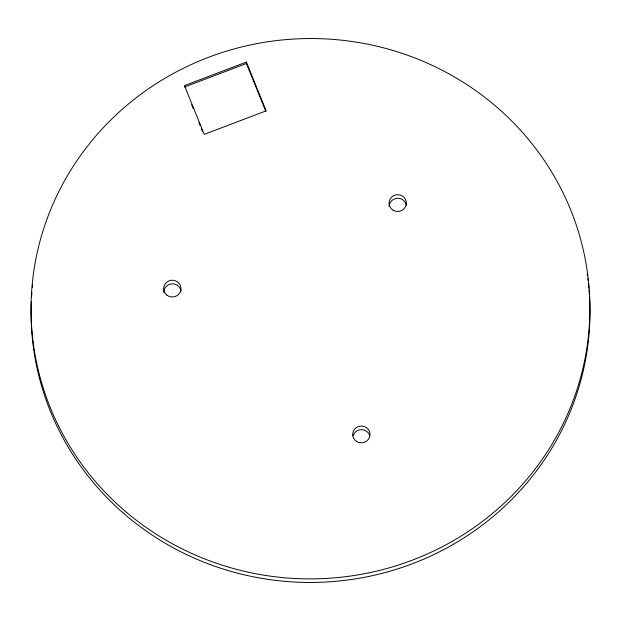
<?xml version="1.0" encoding="UTF-8"?>
<svg xmlns="http://www.w3.org/2000/svg" width="621" height="621" viewBox="0 0 621 621"><rect width="100%" height="100%" fill="white"/><g stroke="black" fill="none" stroke-linecap="round" stroke-linejoin="round"><path stroke-width="0.93" d="M246.397 62.077L184.46 85.582L204.208 134.369L266.145 110.864L246.397 62.077L246.428 63.505L265.811 111.407M184.491 87.01L246.428 63.505M191.672 104.747L193.108 108.295M198.852 122.492L199.931 125.155M201.367 128.702L202.438 131.357M353.085 435.763A8.663 8.376 -1.2 0 1 369.751 435.694M163.75 292.475A8.663 8.376 -1.2 0 1 172.11 283.813A8.663 8.376 -1.2 0 1 181.06 291.886M589.639 298.755A279.434 270.166 -1.2 0 1 311.695 582.451A279.434 270.166 -1.2 0 1 31.329 301.759M31.578 296.954A279.434 270.166 -1.2 0 1 31.912 292.157M32.331 287.36A279.434 270.166 -1.2 0 1 32.626 284.488M587.187 273.861A279.434 270.166 -1.2 0 1 587.458 275.771M587.839 278.635A279.434 270.166 -1.2 0 1 588.079 280.545M588.413 283.409A279.434 270.166 -1.2 0 1 588.894 288.198M589.057 290.116A279.434 270.166 -1.2 0 1 589.585 297.801M389.119 206.436A8.663 8.376 -1.2 0 1 406.336 205.326M175.658 545.548A279.434 270.166 -1.2 0 0 589.841 302.885A279.434 270.166 -1.2 0 0 165.892 77.71A279.434 270.166 -1.2 0 0 175.658 545.548M356.369 441.314A8.663 8.376 -1.2 0 0 369.976 435.189A8.663 8.376 -1.2 0 0 357.704 426.86A8.663 8.376 -1.2 0 0 356.369 441.314M393.171 210.224A8.663 8.376 -1.2 0 0 406.367 203.3A8.663 8.376 -1.2 0 0 393.582 195.724A8.663 8.376 -1.2 0 0 393.171 210.224M166.925 295.161A8.663 8.376 -1.2 0 0 180.897 289.86A8.663 8.376 -1.2 0 0 169.176 280.816A8.663 8.376 -1.2 0 0 166.925 295.161"/></g></svg>
